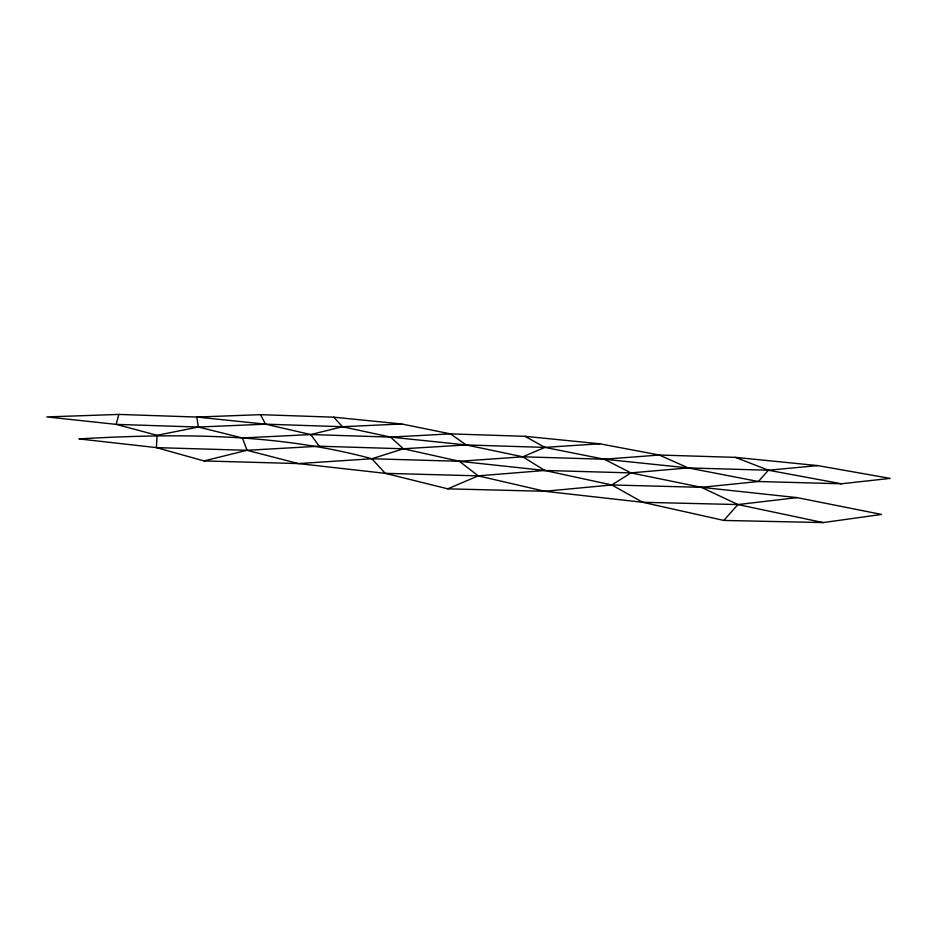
<?xml version="1.0" encoding="UTF-8"?>
<svg xmlns="http://www.w3.org/2000/svg" width="937" height="937" viewBox="0 0 937 937"><rect width="100%" height="100%" fill="white"/><g stroke="black" fill="none" stroke-linecap="round" stroke-linejoin="round"><path stroke-width="1.41" d="M599.762 443.787L525.118 436.326L450.451 433.878L401.739 423.981L342.473 426.722L265.511 424.168L198.398 427.049L157.029 435.295L156.42 447.617L203.973 460.934L298.423 463.581L385.236 473.337L478.21 475.855L544.819 470.479L630.964 472.892L688.191 467.914L768.387 470.233L817.708 465.595L890.15 478.397L841.473 483.773L758.373 481.513L701.356 487.322L611.802 484.968L544.784 491.281L447.792 488.845L385.236 473.337L371.86 458.755C276.778 432.999 176.589 433.281 78.907 438.903L156.42 447.617L247.028 450.299L319.177 446.211L403.402 448.776L466.239 444.946L544.854 447.394L599.762 443.787L659.32 455.031L735.44 457.361L817.708 465.595M118.835 414.423L116.165 424.379L46.85 416.918L118.835 414.423L196.758 417.047L265.511 424.168L310.768 434.557L390.471 437.099L466.239 444.946L522.834 456.799L604.283 459.224L688.191 467.914L758.373 481.513L768.387 470.233L841.473 483.773M723.821 520.433L737.911 504.563L797.071 497.617L881.565 514.436L823.213 522.577L723.821 520.433L642.653 502.279L544.784 491.281L478.21 475.855L459.364 461.285L403.402 448.776L390.471 437.099L342.473 426.722L310.768 434.557L242.437 437.954L198.398 427.049L116.165 424.379L157.029 435.295M203.973 460.934L247.028 450.299L298.423 463.581L371.86 458.755L459.364 461.285L544.819 470.479L611.802 484.968L630.964 472.892L701.356 487.322L797.071 497.617M447.792 488.845L478.21 475.855M459.364 461.285L522.834 456.799L544.854 447.394L604.283 459.224L659.32 455.031L688.191 467.914M371.86 458.755L403.402 448.776M390.471 437.099L450.451 433.878L466.239 444.946M401.739 423.981L333.713 417.176L260.545 414.658L196.758 417.047L198.398 427.049M823.213 522.577L737.911 504.563L642.653 502.279L611.802 484.968M735.44 457.361L768.387 470.233M701.356 487.322L737.911 504.563M604.283 459.224L630.964 472.892M525.118 436.326L544.854 447.394M522.834 456.799L544.819 470.479M333.713 417.176L342.473 426.722M310.768 434.557L319.177 446.211M260.545 414.658L265.511 424.168M242.437 437.954L247.028 450.299"/></g></svg>
